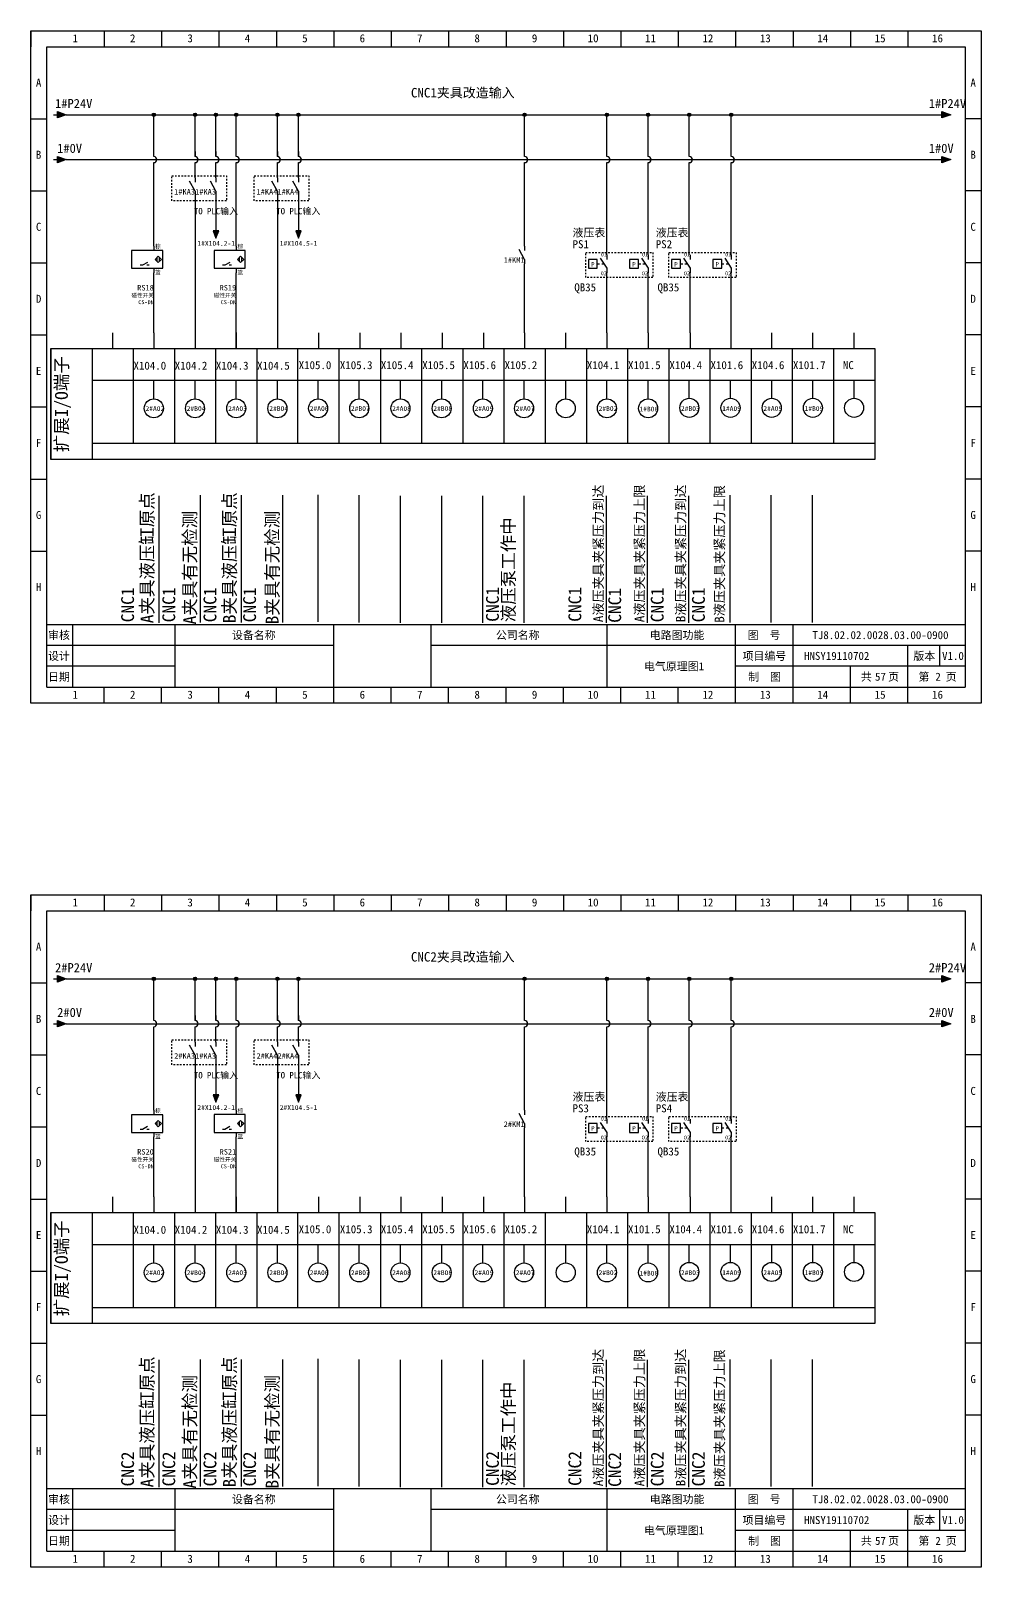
# Model space of a CAD drawing. Header units: millimetres. Extents: x 914 to 910632, y -176 to 682692.
# Drawn here: x 1900.1 to 2197.1, y 2274.7 to 2754.6 of the extents above; entities that cross this region are included whole.
import ezdxf
from ezdxf.enums import TextEntityAlignment as Align

# ---------------------------------------------------------------- set-up
doc = ezdxf.new("R2010")
doc.units = ezdxf.units.MM
doc.linetypes.add('EPL_DASH', pattern=[1, 0.5, -0.5])
doc.layers.add('EPLAN300', color=5, linetype='Continuous', lineweight=25)
doc.layers.add('EPLAN311', color=1, linetype='Continuous', lineweight=25)
doc.styles.get("Standard").update_dxf_attribs({"font": 'arial.ttf'})
doc.styles.add('宋体', font='')
doc.styles.get('宋体').set_extended_font_data('宋体')

# ---------------------------------------------------------------- blocks, each defined once
blk = doc.blocks.new('EPLSYM_LibrarySPECIAL_Symbol8_Variant0_Placement1')
at = {"linetype": 'Continuous', "lineweight": 25, "ltscale": 4}
blk.add_hatch(color=1, dxfattribs=at).paths.add_polyline_path([(-0.75, 1), (2, 0), (-0.75, -1)], flags=0)
at = {"color": 1, "linetype": 'Continuous', "lineweight": 25, "ltscale": 4}
blk.add_line((-2, 0), (-0.75, 0), dxfattribs=at)
blk.add_lwpolyline([(-0.75, 1), (2, 0), (-0.75, -1)], close=True, dxfattribs=at)
at = {"color": 5}
blk.add_attdef('70_20010', text='', height=2.85, dxfattribs=at).set_placement((3, 0), align=Align.MIDDLE_LEFT)
at = {"color": 73}
for tag, p in [('70_24350', (33.76, 0)), ('70_24300', (72.31, 0))]:
    blk.add_attdef(tag, text='', height=2.06, dxfattribs=at).set_placement(p, align=Align.MIDDLE_LEFT)
blk = doc.blocks.new('磁性接近开关2线常开')
at = {"layer": 'EPLAN300', "color": 5, "linetype": 'Continuous', "lineweight": 25, "ltscale": 4}
for p, q in [((0, 8.4), (0, 7)), ((-2.01, 3.24), (-3.59, 2.36)), ((0, 1.4), (0, 0)), ((1.03, 3.58), (1.03, 4.82)), ((1.77, 3.58), (1.77, 4.82))]:
    blk.add_line(p, q, dxfattribs=at)
at = {"layer": 'EPLAN300', "color": 5, "linetype": 'Continuous', "lineweight": 25}
for p, q in [((-3.59, 2.36), (-4.29, 2.36)), ((-1.49, 2.36), (-2.19, 2.36))]:
    blk.add_line(p, q, dxfattribs=at)
at = {"layer": 'EPLAN300', "color": 5, "linetype": 'Continuous', "lineweight": 25, "ltscale": 4}
for points in [[(2.8, 7), (-7, 7), (-7, 1.4), (2.8, 1.4)], [(1.4, 5.19), (0.41, 4.2), (1.4, 3.21), (2.39, 4.2)]]:
    blk.add_lwpolyline(points, close=True, dxfattribs=at)
at = {"color": 0, "style": '宋体'}
for tag, p in [('01', (0.42, 7.67)), ('02', (0.42, -0.54))]:
    blk.add_attdef(tag, p, '', height=1.26, dxfattribs=at)
at = {"color": 5, "style": '宋体'}
blk.add_attdef('03', text='', height=1.75, dxfattribs=at).set_placement((0, -5.6), align=Align.RIGHT)
at = {"color": 0, "style": '宋体'}
for tag, p in [('04', (0, -7.76)), ('05', (0, -9.92))]:
    blk.add_attdef(tag, text='', height=1.26, dxfattribs=at).set_placement(p, align=Align.RIGHT)
blk = doc.blocks.new('箭头下')
at = {"layer": 'EPLAN311', "linetype": 'Continuous', "lineweight": 25, "ltscale": 4}
blk.add_hatch(color=1, dxfattribs=at).paths.add_polyline_path([(-0.7, -0.875), (0, -2.8), (0.7, -0.875)], flags=0)
at = {"layer": 'EPLAN311', "color": 1, "linetype": 'Continuous', "lineweight": 25, "ltscale": 4}
blk.add_line((0, 0), (0, -0.875), dxfattribs=at)
blk.add_lwpolyline([(-0.7, -0.875), (0, -2.8), (0.7, -0.875)], close=True, dxfattribs=at)
at = {"color": 5}
blk.add_attdef('70_20010', text='', height=1.7535, dxfattribs=at).set_placement((0, -3.8507), align=Align.TOP_CENTER)
blk = doc.blocks.new('*U388')
blk.add_line((-2.5, 0), (2.5, 0))
blk = doc.blocks.new('*U389')
at = {"color": 0, "linetype": 'ByBlock', "lineweight": -2, "transparency": 16777216}
for p in [(0, 0), (0, -22.5), (0, -45), (0, -67.5), (0, -90), (0, -112.5), (0, -135)]:
    blk.add_blockref('*U388', p, dxfattribs=at)
blk = doc.blocks.new('*U390')
blk.add_line((-2.5, 0), (2.5, 0))
blk = doc.blocks.new('*U391')
at = {"color": 0, "linetype": 'ByBlock', "lineweight": -2, "transparency": 16777216}
for p in [(0, 0), (0, -22.5), (0, -45), (0, -67.5), (0, -90), (0, -112.5), (0, -135)]:
    blk.add_blockref('*U390', p, dxfattribs=at)
blk = doc.blocks.new('制图图框')
for p, q in [((-2700.08, 789.32), (-2403.08, 789.32)), ((-2700.08, 579.32), (-2700.08, 789.32)), ((-2700.08, 789.32), (-2700.08, 784.32)), ((-2700.08, 789.32), (-2695.08, 789.32)), ((-2677.15, 789.32), (-2677.15, 784.32)), ((-2659.21, 789.32), (-2659.21, 784.32)), ((-2641.27, 789.32), (-2641.27, 784.32)), ((-2623.33, 789.32), (-2623.33, 784.32)), ((-2605.4, 789.32), (-2605.4, 784.32)), ((-2587.46, 789.32), (-2587.46, 784.32)), ((-2569.52, 789.32), (-2569.52, 784.32)), ((-2551.58, 789.32), (-2551.58, 784.32)), ((-2533.65, 789.32), (-2533.65, 784.32)), ((-2515.71, 789.32), (-2515.71, 784.32)), ((-2497.77, 789.32), (-2497.77, 784.32)), ((-2479.83, 789.32), (-2479.83, 784.32)), ((-2461.9, 789.32), (-2461.9, 784.32)), ((-2443.96, 789.32), (-2443.96, 784.32)), ((-2426.02, 789.32), (-2426.02, 784.32)), ((-2403.08, 789.32), (-2403.08, 579.32)), ((-2403.08, 789.32), (-2403.08, 784.32)), ((-2695.08, 784.32), (-2408.08, 784.32)), ((-2695.08, 584.32), (-2695.08, 784.32)), ((-2408.08, 784.32), (-2408.08, 584.32)), ((-2408.08, 603.82), (-2695.08, 603.82)), ((-2687.08, 603.82), (-2687.08, 584.32)), ((-2655.08, 603.82), (-2655.08, 584.32)), ((-2655.08, 603.82), (-2655.08, 584.32)), ((-2605.4, 579.32), (-2605.4, 603.82)), ((-2575.08, 603.82), (-2575.08, 584.32)), ((-2575.08, 603.82), (-2575.08, 584.32)), ((-2575.08, 603.82), (-2575.08, 584.32)), ((-2520.08, 603.82), (-2520.08, 584.32)), ((-2479.83, 579.32), (-2479.83, 603.82)), ((-2461.9, 579.32), (-2461.9, 603.82)), ((-2655.08, 597.32), (-2695.08, 597.32)), ((-2605.4, 597.32), (-2655.08, 597.32)), ((-2408.08, 597.32), (-2575.08, 597.32)), ((-2426.02, 579.32), (-2426.02, 597.32)), ((-2416.18, 597.32), (-2416.18, 590.82)), ((-2655.08, 590.82), (-2695.08, 590.82)), ((-2408.08, 590.82), (-2479.83, 590.82)), ((-2443.96, 579.32), (-2443.96, 590.82)), ((-2695.08, 584.32), (-2408.08, 584.32)), ((-2677.15, 579.32), (-2677.15, 584.32)), ((-2659.21, 579.32), (-2659.21, 584.32)), ((-2641.27, 579.32), (-2641.27, 584.32)), ((-2623.33, 579.32), (-2623.33, 584.32)), ((-2587.46, 579.32), (-2587.46, 584.32)), ((-2569.52, 579.32), (-2569.52, 584.32)), ((-2551.58, 579.32), (-2551.58, 584.32)), ((-2533.65, 579.32), (-2533.65, 584.32)), ((-2515.71, 579.32), (-2515.71, 584.32)), ((-2497.77, 579.32), (-2497.77, 584.32)), ((-2403.08, 579.32), (-2700.08, 579.32))]:
    blk.add_line(p, q)
blk.add_blockref('*U389', (-2697.58, 761.82))
at = {"xscale": -1}
blk.add_blockref('*U391', (-2405.58, 761.82), dxfattribs=at)
at = {"style": '宋体'}
for s, p in [('1', (-2687.01, 785.71)), ('2', (-2669.07, 785.71)), ('3', (-2651.13, 785.71)), ('4', (-2633.2, 785.71)), ('5', (-2615.26, 785.71)), ('6', (-2597.32, 785.71)), ('7', (-2579.38, 785.71)), ('8', (-2561.45, 785.71)), ('9', (-2543.51, 785.71)), ('10', (-2526.07, 785.71)), ('11', (-2508.13, 785.71)), ('12', (-2490.2, 785.71)), ('13', (-2472.26, 785.71)), ('14', (-2454.32, 785.71)), ('15', (-2436.38, 785.71)), ('16', (-2418.45, 785.71)), ('A', (-2698.47, 771.84)), ('A', (-2406.47, 771.84)), ('B', (-2698.47, 749.34)), ('B', (-2406.47, 749.34)), ('C', (-2698.47, 726.84)), ('C', (-2406.47, 726.84)), ('D', (-2698.47, 704.34)), ('D', (-2406.47, 704.34)), ('E', (-2698.47, 681.84)), ('E', (-2406.47, 681.84)), ('F', (-2698.47, 659.34)), ('F', (-2406.47, 659.34)), ('G', (-2698.47, 636.84)), ('G', (-2406.47, 636.84)), ('H', (-2698.47, 614.34)), ('H', (-2406.47, 614.34)), ('审核', (-2694.65, 599.29)), ('设备名称', (-2637.2, 599.28)), ('公司名称', (-2554.73, 599.29)), ('电路图功能', (-2506.66, 599.29)), ('图  号', (-2476.05, 599.3)), ('设计', (-2694.66, 592.79)), ('项目编号', (-2477.68, 592.79)), ('版本', (-2424.3, 592.79)), ('日期', (-2694.66, 586.29)), ('制  图', (-2475.91, 586.28)), ('共   页', (-2440.72, 586.31)), ('第   页', (-2422.72, 586.3)), ('1', (-2687.01, 580.71)), ('2', (-2669.07, 580.71)), ('3', (-2651.13, 580.71)), ('4', (-2633.2, 580.71)), ('5', (-2615.26, 580.71)), ('6', (-2597.32, 580.71)), ('7', (-2579.38, 580.71)), ('8', (-2561.45, 580.71)), ('9', (-2543.51, 580.71)), ('10', (-2526.07, 580.71)), ('11', (-2508.13, 580.71)), ('12', (-2490.2, 580.71)), ('13', (-2472.26, 580.71)), ('14', (-2454.32, 580.71)), ('15', (-2436.38, 580.71)), ('16', (-2418.45, 580.71))]:
    blk.add_text(s, height=2.5, dxfattribs=at).set_placement(p)

msp = doc.modelspace()

# ---------------------------------------------------------------- hatches: boundary and pattern name
at = {"layer": 'EPLAN311', "ltscale": 4}
h = msp.add_hatch(color=1, dxfattribs=at)
edge = h.paths.add_edge_path()
edge.add_arc((1938.575, 2728.365), 0.52, 0, 360)
h = msp.add_hatch(color=1, dxfattribs=at)
edge = h.paths.add_edge_path()
edge.add_arc((1951.445, 2728.368), 0.52, 0, 360)
h = msp.add_hatch(color=1, dxfattribs=at)
edge = h.paths.add_edge_path()
edge.add_arc((1957.997, 2728.366), 0.52, 0, 360)
h = msp.add_hatch(color=1, dxfattribs=at)
edge = h.paths.add_edge_path()
edge.add_arc((1964.315, 2728.368), 0.52, 0, 360)
h = msp.add_hatch(color=1, dxfattribs=at)
edge = h.paths.add_edge_path()
edge.add_arc((1977.185, 2728.371), 0.52, 0, 360)
h = msp.add_hatch(color=1, dxfattribs=at)
edge = h.paths.add_edge_path()
edge.add_arc((1983.737, 2728.369), 0.52, 0, 360)
h = msp.add_hatch(color=1, dxfattribs=at)
edge = h.paths.add_edge_path()
edge.add_arc((2054.403, 2728.371), 0.52, 0, 360)
h = msp.add_hatch(color=1, dxfattribs=at)
edge = h.paths.add_edge_path()
edge.add_arc((2080.145, 2728.364), 0.52, 0, 360)
h = msp.add_hatch(color=1, dxfattribs=at)
edge = h.paths.add_edge_path()
edge.add_arc((2093.015, 2728.365), 0.52, 0, 360)
h = msp.add_hatch(color=1, dxfattribs=at)
edge = h.paths.add_edge_path()
edge.add_arc((2105.885, 2728.364), 0.52, 0, 360)
h = msp.add_hatch(color=1, dxfattribs=at)
edge = h.paths.add_edge_path()
edge.add_arc((2119.013, 2728.364), 0.52, 0, 360)
h = msp.add_hatch(color=1, dxfattribs=at)
edge = h.paths.add_edge_path()
edge.add_arc((1938.575, 2458.489), 0.52, 0, 360)
h = msp.add_hatch(color=1, dxfattribs=at)
edge = h.paths.add_edge_path()
edge.add_arc((1951.445, 2458.492), 0.52, 0, 360)
h = msp.add_hatch(color=1, dxfattribs=at)
edge = h.paths.add_edge_path()
edge.add_arc((1957.997, 2458.49), 0.52, 0, 360)
h = msp.add_hatch(color=1, dxfattribs=at)
edge = h.paths.add_edge_path()
edge.add_arc((1964.315, 2458.492), 0.52, 0, 360)
h = msp.add_hatch(color=1, dxfattribs=at)
edge = h.paths.add_edge_path()
edge.add_arc((1977.185, 2458.495), 0.52, 0, 360)
h = msp.add_hatch(color=1, dxfattribs=at)
edge = h.paths.add_edge_path()
edge.add_arc((1983.737, 2458.493), 0.52, 0, 360)
h = msp.add_hatch(color=1, dxfattribs=at)
edge = h.paths.add_edge_path()
edge.add_arc((2054.403, 2458.495), 0.52, 0, 360)
h = msp.add_hatch(color=1, dxfattribs=at)
edge = h.paths.add_edge_path()
edge.add_arc((2080.145, 2458.489), 0.52, 0, 360)
h = msp.add_hatch(color=1, dxfattribs=at)
edge = h.paths.add_edge_path()
edge.add_arc((2093.015, 2458.489), 0.52, 0, 360)
h = msp.add_hatch(color=1, dxfattribs=at)
edge = h.paths.add_edge_path()
edge.add_arc((2105.885, 2458.489), 0.52, 0, 360)
h = msp.add_hatch(color=1, dxfattribs=at)
edge = h.paths.add_edge_path()
edge.add_arc((2119.013, 2458.489), 0.52, 0, 360)

# ---------------------------------------------------------------- linework, layer by layer
at = {"color": 0}
for p, q in [((1911.187, 2728.371), (2183.567, 2728.365)), ((1938.575, 2715.316), (1938.575, 2728.366)), ((1951.445, 2715.32), (1951.445, 2728.369)), ((1957.997, 2715.318), (1957.997, 2728.367)), ((1964.315, 2715.32), (1964.315, 2728.369)), ((1977.185, 2715.323), (1977.185, 2728.372)), ((1983.737, 2715.321), (1983.737, 2728.37)), ((2054.402, 2715.323), (2054.402, 2728.371)), ((2080.145, 2715.316), (2080.145, 2728.366)), ((2093.015, 2715.316), (2093.015, 2728.366)), ((2105.885, 2715.316), (2105.885, 2728.366)), ((2119.012, 2715.316), (2119.012, 2728.366)), ((1911.205, 2714.364), (2183.567, 2714.365)), ((1938.575, 2687.328), (1938.575, 2713.406)), ((1964.315, 2687.332), (1964.315, 2713.41)), ((2054.402, 2687.335), (2054.402, 2713.413)), ((2080.145, 2684.555), (2080.145, 2713.406)), ((2093.015, 2684.555), (2093.015, 2713.406)), ((2105.885, 2684.555), (2105.885, 2713.406)), ((2119.013, 2684.555), (2119.012, 2713.406)), ((1938.575, 2660.292), (1938.575, 2679.012)), ((1964.315, 2660.296), (1964.315, 2679.016)), ((2080.145, 2660.292), (2080.145, 2679.012)), ((2093.015, 2660.292), (2093.015, 2679.012)), ((2106.136, 2660.292), (2106.136, 2679.012)), ((2119.006, 2660.292), (2119.006, 2679.012)), ((1911.187, 2458.496), (2183.567, 2458.489)), ((1938.575, 2445.44), (1938.575, 2458.49)), ((1951.445, 2445.444), (1951.445, 2458.493)), ((1957.997, 2445.442), (1957.997, 2458.491)), ((1964.315, 2445.444), (1964.315, 2458.493)), ((1977.185, 2445.447), (1977.185, 2458.496)), ((1983.737, 2445.445), (1983.737, 2458.494)), ((2054.402, 2445.447), (2054.402, 2458.495)), ((2080.145, 2445.44), (2080.145, 2458.49)), ((2093.015, 2445.44), (2093.015, 2458.49)), ((2105.885, 2445.44), (2105.885, 2458.49)), ((2119.012, 2445.44), (2119.012, 2458.49)), ((1911.205, 2444.489), (2183.567, 2444.489)), ((1938.575, 2417.453), (1938.575, 2443.53)), ((1964.315, 2417.456), (1964.315, 2443.534)), ((2054.402, 2417.459), (2054.402, 2443.537)), ((2080.145, 2414.679), (2080.145, 2443.53)), ((2093.015, 2414.679), (2093.015, 2443.53)), ((2105.885, 2414.679), (2105.885, 2443.53)), ((2119.013, 2414.679), (2119.012, 2443.53)), ((1938.575, 2390.416), (1938.575, 2409.137)), ((1964.315, 2390.42), (1964.315, 2409.14)), ((2080.145, 2390.416), (2080.145, 2409.136)), ((2093.015, 2390.416), (2093.015, 2409.137)), ((2106.136, 2390.416), (2106.136, 2409.136)), ((2119.006, 2390.416), (2119.006, 2409.136))]:
    msp.add_line(p, q, dxfattribs=at)
for p, q in [((1951.445, 2716.879), (1951.445, 2715.306)), ((1957.997, 2716.877), (1957.997, 2715.304)), ((1977.185, 2716.882), (1977.185, 2715.309)), ((1983.737, 2716.88), (1983.737, 2715.308)), ((1951.445, 2711.824), (1951.445, 2713.396)), ((1951.445, 2708.637), (1951.445, 2711.824)), ((1957.997, 2711.822), (1957.997, 2713.394)), ((1957.997, 2708.636), (1957.997, 2711.822)), ((1977.185, 2711.827), (1977.185, 2713.4)), ((1977.185, 2708.641), (1977.185, 2711.827)), ((1983.737, 2711.825), (1983.737, 2713.398)), ((1983.737, 2708.639), (1983.737, 2711.825)), ((1951.448, 2703.095), (1951.445, 2660.292)), ((1977.188, 2703.092), (1977.185, 2660.289)), ((2054.405, 2660.292), (2054.405, 2681.787)), ((1925.705, 2660.292), (1925.705, 2655.342)), ((1938.575, 2660.292), (1938.575, 2655.342)), ((1951.445, 2660.292), (1951.445, 2655.342)), ((1964.315, 2660.296), (1964.315, 2655.346)), ((1964.315, 2655.346), (1964.315, 2660.296)), ((1977.185, 2660.292), (1977.185, 2655.342)), ((1990.055, 2660.292), (1990.055, 2655.342)), ((2002.925, 2660.292), (2002.925, 2655.342)), ((2015.795, 2660.292), (2015.795, 2655.342)), ((2028.665, 2660.292), (2028.665, 2655.342)), ((2041.535, 2660.292), (2041.535, 2655.342)), ((2054.405, 2660.292), (2054.405, 2655.342)), ((2067.275, 2655.342), (2067.275, 2660.292)), ((2080.145, 2660.292), (2080.145, 2655.342)), ((2080.145, 2660.292), (2080.145, 2655.342)), ((2093.015, 2660.292), (2093.015, 2655.342)), ((2106.136, 2660.292), (2106.136, 2655.342)), ((2119.013, 2655.342), (2119.013, 2660.292)), ((2131.625, 2655.342), (2131.625, 2660.292)), ((2144.495, 2655.342), (2144.495, 2660.292)), ((2157.365, 2655.342), (2157.365, 2660.292)), ((1906.4, 2655.342), (2163.8, 2655.342)), ((1906.4, 2620.692), (1906.4, 2655.342)), ((1906.4, 2655.342), (1906.4, 2620.692)), ((1919.27, 2655.342), (1919.27, 2620.692)), ((1932.14, 2655.342), (1932.14, 2625.642)), ((1945.01, 2655.342), (1945.01, 2625.642)), ((1957.88, 2655.342), (1957.88, 2625.642)), ((1970.75, 2655.342), (1970.75, 2625.642)), ((1983.62, 2625.642), (1983.62, 2655.342)), ((1996.49, 2625.642), (1996.49, 2655.342)), ((2009.36, 2655.342), (2009.36, 2625.642)), ((2022.23, 2655.342), (2022.23, 2625.642)), ((2035.1, 2655.342), (2035.1, 2625.642)), ((2047.97, 2655.342), (2047.97, 2625.621)), ((2060.84, 2655.342), (2060.84, 2625.642)), ((2073.71, 2655.342), (2073.71, 2625.642)), ((2086.58, 2655.342), (2086.58, 2625.642)), ((2099.45, 2655.342), (2099.45, 2625.642)), ((2112.32, 2655.342), (2112.32, 2625.642)), ((2125.19, 2655.342), (2125.19, 2625.642)), ((2138.06, 2655.342), (2138.06, 2625.642)), ((2150.93, 2655.342), (2150.93, 2625.642)), ((2163.8, 2655.342), (2163.8, 2620.692)), ((1919.27, 2645.442), (2163.8, 2645.442)), ((1938.575, 2639.633), (1938.575, 2645.442)), ((1951.445, 2639.633), (1951.445, 2645.442)), ((1964.315, 2639.633), (1964.315, 2645.442)), ((1977.185, 2639.633), (1977.185, 2645.442)), ((1989.899, 2639.633), (1989.899, 2645.283)), ((2002.769, 2639.633), (2002.769, 2645.283)), ((2015.639, 2639.633), (2015.639, 2645.283)), ((2028.509, 2639.633), (2028.509, 2645.283)), ((2041.379, 2639.633), (2041.379, 2645.283)), ((2054.249, 2639.633), (2054.249, 2645.283)), ((2067.275, 2639.633), (2067.275, 2645.283)), ((2080.145, 2639.633), (2080.145, 2645.283)), ((2093.015, 2639.633), (2093.015, 2645.442)), ((2105.885, 2639.792), (2105.885, 2645.442)), ((2118.755, 2639.792), (2118.755, 2645.442)), ((2131.625, 2639.792), (2131.625, 2645.442)), ((2144.495, 2639.792), (2144.495, 2645.442)), ((2157.365, 2639.792), (2157.365, 2645.442)), ((2163.8, 2625.642), (1919.27, 2625.642)), ((2163.8, 2620.692), (1906.4, 2620.692)), ((1940.244, 2569.636), (1940.244, 2609.335)), ((1953.114, 2569.795), (1953.114, 2609.495)), ((1965.984, 2569.795), (1965.984, 2609.495)), ((1978.854, 2569.795), (1978.854, 2609.495)), ((1989.899, 2569.954), (1989.899, 2609.654)), ((2002.769, 2569.795), (2002.769, 2609.495)), ((2015.639, 2569.636), (2015.639, 2609.335)), ((2028.509, 2569.636), (2028.509, 2609.335)), ((2041.379, 2569.636), (2041.379, 2609.335)), ((2054.249, 2569.636), (2054.249, 2609.335)), ((2079.989, 2569.636), (2079.989, 2609.335)), ((2092.859, 2569.636), (2092.859, 2609.335)), ((2105.729, 2569.636), (2105.729, 2609.335)), ((2118.599, 2569.795), (2118.599, 2609.495)), ((2131.469, 2569.795), (2131.469, 2609.495)), ((2144.339, 2569.795), (2144.339, 2609.495)), ((1951.445, 2447.003), (1951.445, 2445.43)), ((1951.445, 2441.948), (1951.445, 2443.52)), ((1957.997, 2447.001), (1957.997, 2445.429)), ((1957.997, 2441.946), (1957.997, 2443.519)), ((1977.185, 2447.006), (1977.185, 2445.434)), ((1977.185, 2441.951), (1977.185, 2443.524)), ((1983.737, 2447.004), (1983.737, 2445.432)), ((1983.737, 2441.95), (1983.737, 2443.522)), ((1951.445, 2438.762), (1951.445, 2441.948)), ((1957.997, 2438.76), (1957.997, 2441.946)), ((1977.185, 2438.765), (1977.185, 2441.951)), ((1983.737, 2438.763), (1983.737, 2441.95)), ((1951.448, 2433.219), (1951.445, 2390.416)), ((1977.188, 2433.216), (1977.185, 2390.413)), ((2054.405, 2390.416), (2054.405, 2411.912)), ((1925.705, 2390.416), (1925.705, 2385.466)), ((1938.575, 2390.416), (1938.575, 2385.466)), ((1951.445, 2390.416), (1951.445, 2385.466)), ((1964.315, 2390.42), (1964.315, 2385.47)), ((1964.315, 2385.47), (1964.315, 2390.42)), ((1977.185, 2390.416), (1977.185, 2385.466)), ((1990.055, 2390.416), (1990.055, 2385.466)), ((2002.925, 2390.416), (2002.925, 2385.466)), ((2015.795, 2390.416), (2015.795, 2385.466)), ((2028.665, 2390.416), (2028.665, 2385.466)), ((2041.535, 2390.416), (2041.535, 2385.466)), ((2054.405, 2390.416), (2054.405, 2385.466)), ((2067.275, 2385.466), (2067.275, 2390.416)), ((2080.145, 2390.416), (2080.145, 2385.466)), ((2080.145, 2390.416), (2080.145, 2385.466)), ((2093.015, 2390.416), (2093.015, 2385.466)), ((2106.136, 2390.416), (2106.136, 2385.466)), ((2119.013, 2385.466), (2119.013, 2390.416)), ((2131.625, 2385.466), (2131.625, 2390.416)), ((2144.495, 2385.466), (2144.495, 2390.416)), ((2157.365, 2385.466), (2157.365, 2390.416)), ((1906.4, 2385.466), (2163.8, 2385.466)), ((1906.4, 2350.816), (1906.4, 2385.466)), ((1906.4, 2385.466), (1906.4, 2350.816)), ((1919.27, 2385.466), (1919.27, 2350.816)), ((1932.14, 2385.466), (1932.14, 2355.766)), ((1945.01, 2385.466), (1945.01, 2355.766)), ((1957.88, 2385.466), (1957.88, 2355.766)), ((1970.75, 2385.466), (1970.75, 2355.766)), ((1983.62, 2355.766), (1983.62, 2385.466)), ((1996.49, 2355.766), (1996.49, 2385.466)), ((2009.36, 2385.466), (2009.36, 2355.766)), ((2022.23, 2385.466), (2022.23, 2355.766)), ((2035.1, 2385.466), (2035.1, 2355.766)), ((2047.97, 2385.466), (2047.97, 2355.745)), ((2060.84, 2385.466), (2060.84, 2355.766)), ((2073.71, 2385.466), (2073.71, 2355.766)), ((2086.58, 2385.466), (2086.58, 2355.766)), ((2099.45, 2385.466), (2099.45, 2355.766)), ((2112.32, 2385.466), (2112.32, 2355.766)), ((2125.19, 2385.466), (2125.19, 2355.766)), ((2138.06, 2385.466), (2138.06, 2355.766)), ((2150.93, 2385.466), (2150.93, 2355.766)), ((2163.8, 2385.466), (2163.8, 2350.816)), ((1919.27, 2375.566), (2163.8, 2375.566)), ((1938.575, 2369.757), (1938.575, 2375.566)), ((1951.445, 2369.757), (1951.445, 2375.566)), ((1964.315, 2369.757), (1964.315, 2375.566)), ((1977.185, 2369.757), (1977.185, 2375.566)), ((1989.899, 2369.757), (1989.899, 2375.407)), ((2002.769, 2369.757), (2002.769, 2375.407)), ((2015.639, 2369.757), (2015.639, 2375.407)), ((2028.509, 2369.757), (2028.509, 2375.407)), ((2041.379, 2369.757), (2041.379, 2375.407)), ((2054.249, 2369.757), (2054.249, 2375.407)), ((2067.275, 2369.757), (2067.275, 2375.407)), ((2080.145, 2369.757), (2080.145, 2375.407)), ((2093.015, 2369.757), (2093.015, 2375.566)), ((2105.885, 2369.916), (2105.885, 2375.566)), ((2118.755, 2369.916), (2118.755, 2375.566)), ((2131.625, 2369.916), (2131.625, 2375.566)), ((2144.495, 2369.916), (2144.495, 2375.566)), ((2157.365, 2369.916), (2157.365, 2375.566)), ((2163.8, 2355.766), (1919.27, 2355.766)), ((2163.8, 2350.816), (1906.4, 2350.816)), ((1940.244, 2299.76), (1940.244, 2339.459)), ((1953.114, 2299.919), (1953.114, 2339.619)), ((1965.984, 2299.919), (1965.984, 2339.619)), ((1978.854, 2299.919), (1978.854, 2339.619)), ((1989.899, 2300.079), (1989.899, 2339.778)), ((2002.769, 2299.919), (2002.769, 2339.619)), ((2015.639, 2299.76), (2015.639, 2339.459)), ((2028.509, 2299.76), (2028.509, 2339.459)), ((2041.379, 2299.76), (2041.379, 2339.459)), ((2054.249, 2299.76), (2054.249, 2339.459)), ((2079.989, 2299.76), (2079.989, 2339.459)), ((2092.859, 2299.76), (2092.859, 2339.459)), ((2105.729, 2299.76), (2105.729, 2339.459)), ((2118.599, 2299.919), (2118.599, 2339.619)), ((2131.469, 2299.919), (2131.469, 2339.619)), ((2144.339, 2299.919), (2144.339, 2339.619))]:
    msp.add_line(p, q)
at = {"color": 5, "linetype": 'Continuous', "ltscale": 4}
for p, q in [((1951.448, 2704.481), (1949.715, 2707.599)), ((1951.448, 2704.481), (1949.715, 2707.599)), ((1958, 2704.479), (1956.267, 2707.598)), ((1958, 2704.479), (1956.267, 2707.598)), ((1977.188, 2704.484), (1975.455, 2707.603)), ((1977.188, 2704.484), (1975.455, 2707.603)), ((1983.74, 2704.482), (1982.007, 2707.601)), ((1983.74, 2704.482), (1982.007, 2707.601)), ((2054.405, 2683.173), (2052.672, 2686.292)), ((2054.405, 2683.173), (2052.672, 2686.292)), ((1951.448, 2434.605), (1949.715, 2437.724)), ((1951.448, 2434.605), (1949.715, 2437.724)), ((1958, 2434.603), (1956.267, 2437.722)), ((1958, 2434.603), (1956.267, 2437.722)), ((1977.188, 2434.608), (1975.455, 2437.727)), ((1977.188, 2434.608), (1975.455, 2437.727)), ((1983.74, 2434.607), (1982.007, 2437.725)), ((1983.74, 2434.607), (1982.007, 2437.725)), ((2054.405, 2413.298), (2052.672, 2416.416)), ((2054.405, 2413.298), (2052.672, 2416.416))]:
    msp.add_line(p, q, dxfattribs=at)
at = {"color": 5, "linetype": 'Continuous'}
for p, q in [((1951.445, 2708.637), (1951.445, 2707.251)), ((1951.445, 2708.637), (1951.445, 2707.251)), ((1957.997, 2708.636), (1957.997, 2707.25)), ((1957.997, 2708.636), (1957.997, 2707.25)), ((1977.185, 2708.641), (1977.185, 2707.255)), ((1977.185, 2708.641), (1977.185, 2707.255)), ((1983.737, 2708.639), (1983.737, 2707.253)), ((1983.737, 2708.639), (1983.737, 2707.253)), ((1951.448, 2704.481), (1951.448, 2703.095)), ((1951.448, 2704.481), (1951.448, 2703.095)), ((1958, 2704.479), (1958, 2703.093)), ((1958, 2704.479), (1958, 2703.093)), ((1977.188, 2704.484), (1977.188, 2703.098)), ((1977.188, 2704.484), (1977.188, 2703.098)), ((1983.74, 2704.482), (1983.74, 2703.096)), ((1983.74, 2704.482), (1983.74, 2703.096)), ((2054.402, 2687.33), (2054.402, 2685.944)), ((2054.402, 2687.33), (2054.402, 2685.944)), ((2054.405, 2683.173), (2054.405, 2681.787)), ((2054.405, 2683.173), (2054.405, 2681.787)), ((1951.445, 2438.762), (1951.445, 2437.376)), ((1951.445, 2438.762), (1951.445, 2437.376)), ((1957.997, 2438.76), (1957.997, 2437.374)), ((1957.997, 2438.76), (1957.997, 2437.374)), ((1977.185, 2438.765), (1977.185, 2437.379)), ((1977.185, 2438.765), (1977.185, 2437.379)), ((1983.737, 2438.763), (1983.737, 2437.377)), ((1983.737, 2438.763), (1983.737, 2437.377)), ((1951.448, 2434.605), (1951.448, 2433.219)), ((1951.448, 2434.605), (1951.448, 2433.219)), ((1958, 2434.603), (1958, 2433.217)), ((1958, 2434.603), (1958, 2433.217)), ((1977.188, 2434.608), (1977.188, 2433.222)), ((1977.188, 2434.608), (1977.188, 2433.222)), ((1983.74, 2434.607), (1983.74, 2433.221)), ((1983.74, 2434.607), (1983.74, 2433.221)), ((2054.402, 2417.454), (2054.402, 2416.068)), ((2054.402, 2417.454), (2054.402, 2416.068)), ((2054.405, 2413.298), (2054.405, 2411.912)), ((2054.405, 2413.298), (2054.405, 2411.912))]:
    msp.add_line(p, q, dxfattribs=at)
at = {"linetype": 'ByBlock'}
for p, q in [((1958, 2703.093), (1958, 2693.181)), ((1983.74, 2703.096), (1983.74, 2693.184)), ((1983.74, 2703.096), (1983.74, 2693.184)), ((1958, 2433.217), (1958, 2423.305)), ((1983.74, 2433.221), (1983.74, 2423.309))]:
    msp.add_line(p, q, dxfattribs=at)
at = {"color": 5, "linetype": 'Continuous', "lineweight": 25, "ltscale": 4}
for p, q in [((2078.066, 2683.515), (2080.145, 2680.397)), ((2090.936, 2683.515), (2093.015, 2680.397)), ((2104.064, 2683.515), (2106.143, 2680.397)), ((2116.934, 2683.515), (2119.013, 2680.397)), ((2077.13, 2681.783), (2077.823, 2681.783)), ((2078.516, 2681.783), (2079.209, 2681.783)), ((2078.58, 2681.783), (2079.273, 2681.783)), ((2090, 2681.783), (2090.693, 2681.783)), ((2091.386, 2681.783), (2092.079, 2681.783)), ((2091.45, 2681.783), (2092.143, 2681.783)), ((2103.128, 2681.783), (2103.821, 2681.783)), ((2104.514, 2681.783), (2105.207, 2681.783)), ((2104.578, 2681.783), (2105.271, 2681.783)), ((2115.998, 2681.783), (2116.691, 2681.783)), ((2117.384, 2681.783), (2118.077, 2681.783)), ((2117.448, 2681.783), (2118.141, 2681.783)), ((2077.13, 2411.907), (2077.823, 2411.907)), ((2078.066, 2413.64), (2080.145, 2410.521)), ((2078.516, 2411.907), (2079.209, 2411.907)), ((2078.58, 2411.907), (2079.273, 2411.907)), ((2090, 2411.907), (2090.693, 2411.907)), ((2090.936, 2413.64), (2093.015, 2410.521)), ((2091.386, 2411.907), (2092.079, 2411.907)), ((2091.45, 2411.907), (2092.143, 2411.907)), ((2103.128, 2411.907), (2103.821, 2411.907)), ((2104.064, 2413.64), (2106.143, 2410.521)), ((2104.514, 2411.907), (2105.207, 2411.907)), ((2104.578, 2411.907), (2105.271, 2411.907)), ((2115.998, 2411.907), (2116.691, 2411.907)), ((2116.934, 2413.64), (2119.013, 2410.521)), ((2117.384, 2411.907), (2118.077, 2411.907)), ((2117.448, 2411.907), (2118.141, 2411.907))]:
    msp.add_line(p, q, dxfattribs=at)
at = {"color": 5, "linetype": 'Continuous', "lineweight": 25}
for p, q in [((2080.145, 2684.555), (2080.145, 2683.169)), ((2093.015, 2684.555), (2093.015, 2683.169)), ((2106.143, 2684.555), (2106.143, 2683.169)), ((2119.013, 2684.555), (2119.013, 2683.169)), ((2080.145, 2680.398), (2080.145, 2679.012)), ((2093.015, 2680.398), (2093.015, 2679.012)), ((2106.143, 2680.398), (2106.143, 2679.012)), ((2119.013, 2680.398), (2119.013, 2679.012)), ((2080.145, 2414.679), (2080.145, 2413.293)), ((2093.015, 2414.679), (2093.015, 2413.293)), ((2106.143, 2414.679), (2106.143, 2413.293)), ((2119.013, 2414.679), (2119.013, 2413.293)), ((2080.145, 2410.522), (2080.145, 2409.136)), ((2093.015, 2410.523), (2093.015, 2409.137)), ((2106.143, 2410.522), (2106.143, 2409.136)), ((2119.013, 2410.522), (2119.013, 2409.136))]:
    msp.add_line(p, q, dxfattribs=at)
at = {"linetype": 'EPL_DASH'}
for points in [[(1944.194, 2709.324), (1961.236, 2709.324), (1961.236, 2701.508), (1944.194, 2701.508)], [(1969.934, 2709.327), (1986.976, 2709.327), (1986.976, 2701.511), (1969.934, 2701.511)], [(2073.521, 2685.342), (2094.501, 2685.342), (2094.501, 2677.526), (2073.521, 2677.526)], [(2099.519, 2685.342), (2120.498, 2685.342), (2120.498, 2677.526), (2099.519, 2677.526)], [(1944.194, 2439.448), (1961.236, 2439.448), (1961.236, 2431.632), (1944.194, 2431.632)], [(1969.934, 2439.451), (1986.976, 2439.451), (1986.976, 2431.636), (1969.934, 2431.636)], [(2073.521, 2415.466), (2094.501, 2415.466), (2094.501, 2407.65), (2073.521, 2407.65)], [(2099.519, 2415.466), (2120.498, 2415.466), (2120.498, 2407.65), (2099.519, 2407.65)]]:
    msp.add_lwpolyline(points, close=True, dxfattribs=at)
at = {"color": 5, "linetype": 'Continuous', "lineweight": 25, "ltscale": 4}
for points in [[(2074.358, 2680.397), (2077.13, 2680.397), (2077.13, 2683.169), (2074.358, 2683.169)], [(2087.228, 2680.397), (2090, 2680.397), (2090, 2683.169), (2087.228, 2683.169)], [(2100.356, 2680.397), (2103.128, 2680.397), (2103.128, 2683.169), (2100.356, 2683.169)], [(2113.226, 2680.397), (2115.998, 2680.397), (2115.998, 2683.169), (2113.226, 2683.169)], [(2074.358, 2410.521), (2077.13, 2410.521), (2077.13, 2413.293), (2074.358, 2413.293)], [(2087.228, 2410.521), (2090, 2410.521), (2090, 2413.293), (2087.228, 2413.293)], [(2100.356, 2410.521), (2103.128, 2410.521), (2103.128, 2413.293), (2100.356, 2413.293)], [(2113.226, 2410.521), (2115.998, 2410.521), (2115.998, 2413.293), (2113.226, 2413.293)]]:
    msp.add_lwpolyline(points, close=True, dxfattribs=at)
for centre in [(1938.575, 2636.663), (1951.445, 2636.663), (1964.315, 2636.663), (1977.185, 2636.663), (1989.899, 2636.663), (2002.769, 2636.663), (2015.639, 2636.663), (2028.509, 2636.663), (2041.379, 2636.663), (2054.249, 2636.663), (2067.275, 2636.663), (2080.145, 2636.663), (2093.015, 2636.663), (2105.885, 2636.822), (2118.755, 2636.822), (2131.625, 2636.822), (2144.495, 2636.822), (2157.365, 2636.822), (1938.575, 2366.787), (1951.445, 2366.787), (1964.315, 2366.787), (1977.185, 2366.787), (1989.899, 2366.787), (2002.769, 2366.787), (2015.639, 2366.787), (2028.509, 2366.787), (2041.379, 2366.787), (2054.249, 2366.787), (2067.275, 2366.787), (2080.145, 2366.787), (2093.015, 2366.787), (2105.885, 2366.946), (2118.755, 2366.946), (2131.625, 2366.946), (2144.495, 2366.946), (2157.365, 2366.946)]:
    msp.add_circle(centre, 2.97)
for centre in [(1938.575, 2714.361), (1951.445, 2714.351), (1957.997, 2714.349), (1964.315, 2714.365), (1977.185, 2714.354), (1983.737, 2714.353), (2054.402, 2714.368), (2080.145, 2714.361), (2093.015, 2714.361), (2105.885, 2714.361), (2119.012, 2714.361), (1938.575, 2444.485), (1951.445, 2444.475), (1957.997, 2444.474), (1964.315, 2444.489), (1977.185, 2444.479), (1983.737, 2444.477), (2054.402, 2444.492), (2080.145, 2444.485), (2093.015, 2444.485), (2105.885, 2444.485), (2119.012, 2444.485)]:
    msp.add_arc(centre, 0.955, 270, 90)
at = {"layer": 'EPLAN311', "color": 1, "ltscale": 4}
for centre in [(1938.575, 2728.365), (1951.445, 2728.368), (1957.997, 2728.366), (1964.315, 2728.368), (1977.185, 2728.371), (1983.737, 2728.369), (2054.403, 2728.371), (2080.145, 2728.364), (2093.015, 2728.365), (2105.885, 2728.364), (2119.013, 2728.364), (1938.575, 2458.489), (1951.445, 2458.492), (1957.997, 2458.49), (1964.315, 2458.492), (1977.185, 2458.495), (1983.737, 2458.493), (2054.403, 2458.495), (2080.145, 2458.489), (2093.015, 2458.489), (2105.885, 2458.489), (2119.013, 2458.489)]:
    msp.add_circle(centre, 0.52, dxfattribs=at)

# ---------------------------------------------------------------- block references
for p in [(4600.194, 1965.274), (4600.194, 1695.399)]:
    msp.add_blockref('制图图框', p)
at = {"color": 7}
ref = msp.add_blockref('EPLSYM_LibrarySPECIAL_Symbol8_Variant0_Placement1', (1909.205, 2728.365), dxfattribs=at)
ref.add_attrib('70_20010', '1#P24V', dxfattribs={"color": 5, "height": 2.8548, "style": '宋体'}).set_placement((1907.721, 2731.864), align=Align.MIDDLE_LEFT)
ref = msp.add_blockref('EPLSYM_LibrarySPECIAL_Symbol8_Variant0_Placement1', (2185.567, 2728.365), dxfattribs=at)
ref.add_attrib('70_20010', '1#P24V', dxfattribs={"color": 5, "height": 2.8548, "style": '宋体'}).set_placement((2180.711, 2731.864), align=Align.MIDDLE_LEFT)
ref = msp.add_blockref('EPLSYM_LibrarySPECIAL_Symbol8_Variant0_Placement1', (1909.205, 2714.364), dxfattribs=at)
ref.add_attrib('70_20010', '1#0V', dxfattribs={"color": 5, "height": 2.8548, "style": '宋体'}).set_placement((1908.379, 2717.877), align=Align.MIDDLE_LEFT)
ref = msp.add_blockref('EPLSYM_LibrarySPECIAL_Symbol8_Variant0_Placement1', (2185.567, 2714.364), dxfattribs=at)
ref.add_attrib('70_20010', '1#0V', dxfattribs={"color": 5, "height": 2.8548, "style": '宋体'}).set_placement((2180.711, 2717.877), align=Align.MIDDLE_LEFT)
ref = msp.add_blockref('箭头下', (1958, 2693.181), dxfattribs=dict(xscale=1.2, yscale=1.2, zscale=1.2))
ref.add_attrib('70_20010', '1#X104.2-1', dxfattribs={"color": 5, "height": 1.5, "style": '宋体'}).set_placement((1958.055, 2686.977), align=Align.BOTTOM_CENTER)
ref = msp.add_blockref('箭头下', (1983.74, 2693.184), dxfattribs=dict(xscale=1.2, yscale=1.2, zscale=1.2))
ref.add_attrib('70_20010', '1#X104.5-1', dxfattribs={"color": 5, "height": 1.5, "style": '宋体'}).set_placement((1983.795, 2686.98), align=Align.BOTTOM_CENTER)
at = {"xscale": 0.99, "yscale": 0.99, "zscale": 0.99}
for p, values in [((1938.575, 2679.012), {'05': 'CS-DN', '04': '磁性开关', '03': 'RS18', '02': '篮', '01': '棕'}), ((1964.315, 2679.016), {'05': 'CS-DN', '04': '磁性开关', '03': 'RS19', '02': '篮', '01': '棕'}), ((1938.575, 2409.137), {'05': 'CS-DN', '04': '磁性开关', '03': 'RS20', '02': '篮', '01': '棕'}), ((1964.315, 2409.14), {'05': 'CS-DN', '04': '磁性开关', '03': 'RS21', '02': '篮', '01': '棕'})]:
    msp.add_blockref('磁性接近开关2线常开', p, dxfattribs=at).add_auto_attribs(values)
at = {"color": 7}
ref = msp.add_blockref('EPLSYM_LibrarySPECIAL_Symbol8_Variant0_Placement1', (1909.205, 2458.489), dxfattribs=at)
ref.add_attrib('70_20010', '2#P24V', dxfattribs={"color": 5, "height": 2.8548, "style": '宋体'}).set_placement((1907.721, 2461.989), align=Align.MIDDLE_LEFT)
ref = msp.add_blockref('EPLSYM_LibrarySPECIAL_Symbol8_Variant0_Placement1', (2185.567, 2458.489), dxfattribs=at)
ref.add_attrib('70_20010', '2#P24V', dxfattribs={"color": 5, "height": 2.8548, "style": '宋体'}).set_placement((2180.711, 2461.988), align=Align.MIDDLE_LEFT)
ref = msp.add_blockref('EPLSYM_LibrarySPECIAL_Symbol8_Variant0_Placement1', (1909.205, 2444.489), dxfattribs=at)
ref.add_attrib('70_20010', '2#0V', dxfattribs={"color": 5, "height": 2.8548, "style": '宋体'}).set_placement((1908.379, 2448.001), align=Align.MIDDLE_LEFT)
ref = msp.add_blockref('EPLSYM_LibrarySPECIAL_Symbol8_Variant0_Placement1', (2185.567, 2444.489), dxfattribs=at)
ref.add_attrib('70_20010', '2#0V', dxfattribs={"color": 5, "height": 2.8548, "style": '宋体'}).set_placement((2180.711, 2448.001), align=Align.MIDDLE_LEFT)
ref = msp.add_blockref('箭头下', (1958, 2423.305), dxfattribs=dict(xscale=1.2, yscale=1.2, zscale=1.2))
ref.add_attrib('70_20010', '2#X104.2-1', dxfattribs={"color": 5, "height": 1.5, "style": '宋体'}).set_placement((1958.055, 2417.101), align=Align.BOTTOM_CENTER)
ref = msp.add_blockref('箭头下', (1983.74, 2423.309), dxfattribs=dict(xscale=1.2, yscale=1.2, zscale=1.2))
ref.add_attrib('70_20010', '2#X104.5-1', dxfattribs={"color": 5, "height": 1.5, "style": '宋体'}).set_placement((1983.795, 2417.104), align=Align.BOTTOM_CENTER)

# ---------------------------------------------------------------- texts
at = {"style": '宋体'}
for s, height, p in [('液压表', 2.5, (2069.409, 2690.272)), ('液压表', 2.5, (2095.4, 2690.272)), ('PS1', 2.5, (2069.409, 2686.678)), ('PS2', 2.5, (2095.406, 2686.678)), ('QB35 ', 2.5, (2069.958, 2673.2)), ('QB35 ', 2.5, (2095.95, 2673.2)), ('X104.0', 2.5, (1932.224, 2648.748)), ('X104.2', 2.5, (1945.094, 2648.748)), ('X104.3', 2.5, (1957.964, 2648.748)), ('X104.5', 2.5, (1970.834, 2648.748)), ('X105.0', 2.5, (1983.833, 2648.907)), ('X105.3', 2.5, (1996.703, 2648.907)), ('X105.4', 2.5, (2009.515, 2648.907)), ('X105.5', 2.5, (2022.443, 2648.907)), ('X105.6', 2.5, (2035.288, 2648.907)), ('X105.2', 2.5, (2048.175, 2648.907)), ('X104.1', 2.5, (2073.865, 2648.907)), ('X101.5', 2.5, (2086.735, 2648.907)), ('X104.4', 2.5, (2099.663, 2648.907)), ('X101.6', 2.5, (2112.508, 2648.907)), ('X104.6', 2.5, (2125.395, 2648.907)), ('X101.7', 2.5, (2138.265, 2648.907)), ('NC', 2.5, (2153.875, 2648.907)), ('2#A02', 1.5, (1935.971, 2635.852)), ('2#B04', 1.5, (1948.841, 2635.852)), ('2#A03', 1.5, (1961.786, 2635.852)), ('2#B04', 1.5, (1974.656, 2635.853)), ('2#A06', 1.5, (1987.295, 2635.852)), ('2#B07', 1.5, (2000.165, 2635.852)), ('2#A08', 1.5, (2013.035, 2635.852)), ('2#B08', 1.5, (2025.905, 2635.852)), ('2#A09', 1.5, (2038.775, 2635.852)), ('2#A07', 1.5, (2051.645, 2635.852)), ('2#B02', 1.5, (2077.541, 2635.852)), ('1#B08', 1.5, (2090.304, 2635.693)), ('2#B03', 1.5, (2103.281, 2635.852)), ('1#A09', 1.5, (2116.151, 2635.852)), ('2#A05', 1.5, (2129.021, 2635.852)), ('1#B09', 1.5, (2141.891, 2635.852)), ('液压表', 2.5, (2069.409, 2420.396)), ('PS3', 2.5, (2069.409, 2416.803)), ('液压表', 2.5, (2095.4, 2420.396)), ('PS4', 2.5, (2095.406, 2416.803)), ('QB35 ', 2.5, (2069.958, 2403.324)), ('QB35 ', 2.5, (2095.95, 2403.324)), ('X104.0', 2.5, (1932.224, 2378.872)), ('X104.2', 2.5, (1945.094, 2378.872)), ('X104.3', 2.5, (1957.964, 2378.872)), ('X104.5', 2.5, (1970.834, 2378.872)), ('X105.0', 2.5, (1983.833, 2379.031)), ('X105.3', 2.5, (1996.703, 2379.031)), ('X105.4', 2.5, (2009.515, 2379.031)), ('X105.5', 2.5, (2022.443, 2379.031)), ('X105.6', 2.5, (2035.288, 2379.031)), ('X105.2', 2.5, (2048.175, 2379.031)), ('X104.1', 2.5, (2073.865, 2379.031)), ('X101.5', 2.5, (2086.735, 2379.031)), ('X104.4', 2.5, (2099.663, 2379.031)), ('X101.6', 2.5, (2112.508, 2379.031)), ('X104.6', 2.5, (2125.395, 2379.031)), ('X101.7', 2.5, (2138.265, 2379.031)), ('NC', 2.5, (2153.875, 2379.031)), ('2#A02', 1.5, (1935.971, 2365.976)), ('2#B04', 1.5, (1948.841, 2365.976)), ('2#A03', 1.5, (1961.786, 2365.976)), ('2#B04', 1.5, (1974.656, 2365.977)), ('2#A06', 1.5, (1987.295, 2365.976)), ('2#B07', 1.5, (2000.165, 2365.976)), ('2#A08', 1.5, (2013.035, 2365.976)), ('2#B08', 1.5, (2025.905, 2365.976)), ('2#A09', 1.5, (2038.775, 2365.976)), ('2#A07', 1.5, (2051.645, 2365.976)), ('2#B02', 1.5, (2077.541, 2365.976)), ('1#B08', 1.5, (2090.304, 2365.817)), ('2#B03', 1.5, (2103.281, 2365.976)), ('1#A09', 1.5, (2116.151, 2365.976)), ('2#A05', 1.5, (2129.021, 2365.976)), ('1#B09', 1.5, (2141.891, 2365.976))]:
    msp.add_text(s, height=height, dxfattribs=at).set_placement(p)
at = {"color": 5, "style": '宋体'}
for p in [(2075.744, 2681.644), (2088.614, 2681.644), (2101.742, 2681.644), (2114.612, 2681.644), (2075.744, 2411.768), (2088.614, 2411.768), (2101.742, 2411.768), (2114.612, 2411.768)]:
    msp.add_text('P', height=1.389, dxfattribs=at).set_placement(p, align=Align.MIDDLE_CENTER)
at = {"color": 0, "style": '宋体'}
for s, height, rotation, p in [('A液压夹具夹紧压力到达', 3, 89.99653, (2078.937, 2569.877)), ('A液压夹具夹紧压力上限', 3, 89.99653, (2091.807, 2569.877)), ('B液压夹具夹紧压力到达', 3, 89.99653, (2104.677, 2569.877)), ('B液压夹具夹紧压力上限', 3, 90, (2116.805, 2569.694)), ('A夹具液压缸原点', 4, 90, (1938.45, 2569.535)), ('B夹具液压缸原点', 4, 90, (1964.19, 2569.535)), ('A夹具有无检测', 4, 89.99653, (1951.8, 2569.175)), ('B夹具有无检测', 4, 89.99653, (1977.54, 2569.175)), ('液压泵工作中', 4, 89.99653, (2051.351, 2569.877)), ('CNC1', 4, 89.99653, (1932.377, 2569.847)), ('CNC1', 4, 89.99653, (1945.247, 2569.847)), ('CNC1', 4, 89.99653, (1958.117, 2569.847)), ('CNC1', 4, 89.99653, (1970.497, 2569.847)), ('CNC1', 4, 89.99653, (2046.382, 2570.007)), ('CNC1', 4, 89.99653, (2072.122, 2570.007)), ('CNC1', 4, 89.99653, (2084.579, 2569.688)), ('CNC1', 4, 89.99653, (2097.862, 2569.847)), ('CNC1', 4, 89.99653, (2110.732, 2569.847)), ('A液压夹具夹紧压力到达', 3, 89.99653, (2078.937, 2300.001)), ('A液压夹具夹紧压力上限', 3, 89.99653, (2091.807, 2300.001)), ('B液压夹具夹紧压力到达', 3, 89.99653, (2104.677, 2300.001)), ('B液压夹具夹紧压力上限', 3, 90, (2116.805, 2299.818)), ('A夹具液压缸原点', 4, 90, (1938.45, 2299.659)), ('B夹具液压缸原点', 4, 90, (1964.19, 2299.659)), ('A夹具有无检测', 4, 89.99653, (1951.8, 2299.299)), ('B夹具有无检测', 4, 89.99653, (1977.54, 2299.299)), ('液压泵工作中', 4, 89.99653, (2051.351, 2300.001)), ('CNC2', 4, 89.99653, (1932.377, 2299.972)), ('CNC2', 4, 89.99653, (1945.247, 2299.972)), ('CNC2', 4, 89.99653, (1958.117, 2299.972)), ('CNC2', 4, 89.99653, (1970.497, 2299.972)), ('CNC2', 4, 89.99653, (2046.382, 2300.131)), ('CNC2', 4, 89.99653, (2072.122, 2300.131)), ('CNC2', 4, 89.99653, (2084.579, 2299.812)), ('CNC2', 4, 89.99653, (2097.862, 2299.972)), ('CNC2', 4, 89.99653, (2110.732, 2299.972))]:
    msp.add_text(s, height=height, rotation=rotation, dxfattribs=at).set_placement(p)
at = {"attachment_point": 5, "style": '宋体'}
for s, width, insert, char_height in [('CNC1夹具改造输入', 65.76813, (2035.111, 2735.071), 2.97), ('TO PLC输入', 22.82006, (1958, 2698.137), 2), ('TO PLC输入', 22.82006, (1983.74, 2698.14), 2), ('CNC2夹具改造输入', 65.76813, (2035.111, 2465.195), 2.97), ('TO PLC输入', 22.82006, (1958, 2428.261), 2), ('TO PLC输入', 22.82006, (1983.74, 2428.265), 2)]:
    msp.add_mtext_dynamic_manual_height_columns(s, width=width, gutter_width=12.5, heights=[0], dxfattribs=dict(at, insert=insert, char_height=char_height))
at = {"color": 5, "style": '宋体'}
for tag, p in [('1#KA3', (1944.936, 2703.414)), ('1#KA3', (1951.488, 2703.413)), ('1#KA4', (1970.676, 2703.418)), ('1#KA4', (1977.228, 2703.416)), ('1#KM1', (2047.893, 2682.107)), ('2#KA3', (1944.936, 2433.539)), ('1#KA3', (1951.488, 2433.537)), ('2#KA4', (1970.676, 2433.542)), ('2#KA4', (1977.228, 2433.54)), ('2#KM1', (2047.893, 2412.231))]:
    msp.add_attdef(tag, p, '', height=1.736, dxfattribs=at)
at = {"color": 0, "style": '宋体'}
for tag, text, p in [('01', '棕', (2080.165, 2684.1)), ('01', '棕', (2093.035, 2684.1)), ('01', '棕', (2106.163, 2684.1)), ('01', '棕', (2119.033, 2684.1)), ('02', '黑', (2080.145, 2678.204)), ('02', '黑', (2093.015, 2678.204)), ('02', '黑', (2106.143, 2678.204)), ('02', '黑', (2119.013, 2678.204)), ('01', '棕', (2080.165, 2414.224)), ('01', '棕', (2093.035, 2414.224)), ('01', '棕', (2106.163, 2414.224)), ('01', '棕', (2119.033, 2414.224)), ('02', '黑', (2080.145, 2408.328)), ('02', '黑', (2093.015, 2408.328)), ('02', '黑', (2106.143, 2408.328)), ('02', '黑', (2119.013, 2408.328))]:
    msp.add_attdef(tag, text=text, height=1.25, dxfattribs=at).set_placement(p, align=Align.RIGHT)
at = {"style": '宋体'}
for p in [(1909.716, 2637.937), (1909.716, 2368.062)]:
    msp.add_attdef('扩展I/O端子', text='封页', height=4, rotation=90, dxfattribs=at).set_placement(p, align=Align.MIDDLE_CENTER)
for tag, text, p in [('TJ8.02.02.0028.03.00-0900', 'TJ8.01.01.0181.00.01-0900', (2165.609, 2565.843)), ('HNSY19110702', 'HNSY19110702', (2151.938, 2559.343)), ('V1.0', '1.0', (2188.26, 2559.343)), ('电气原理图1', '封页', (2101.109, 2556.093)), ('57', '01', (2165.609, 2552.843)), ('2', '01', (2183.609, 2552.843)), ('TJ8.02.02.0028.03.00-0900', 'TJ8.01.01.0181.00.01-0900', (2165.609, 2295.967)), ('HNSY19110702', 'HNSY19110702', (2151.938, 2289.467)), ('V1.0', '1.0', (2188.26, 2289.467)), ('电气原理图1', '封页', (2101.109, 2286.217)), ('57', '01', (2165.609, 2282.967)), ('2', '01', (2183.609, 2282.967))]:
    msp.add_attdef(tag, text=text, height=2.5, dxfattribs=at).set_placement(p, align=Align.MIDDLE_CENTER)

doc.saveas('drawing.dxf')
